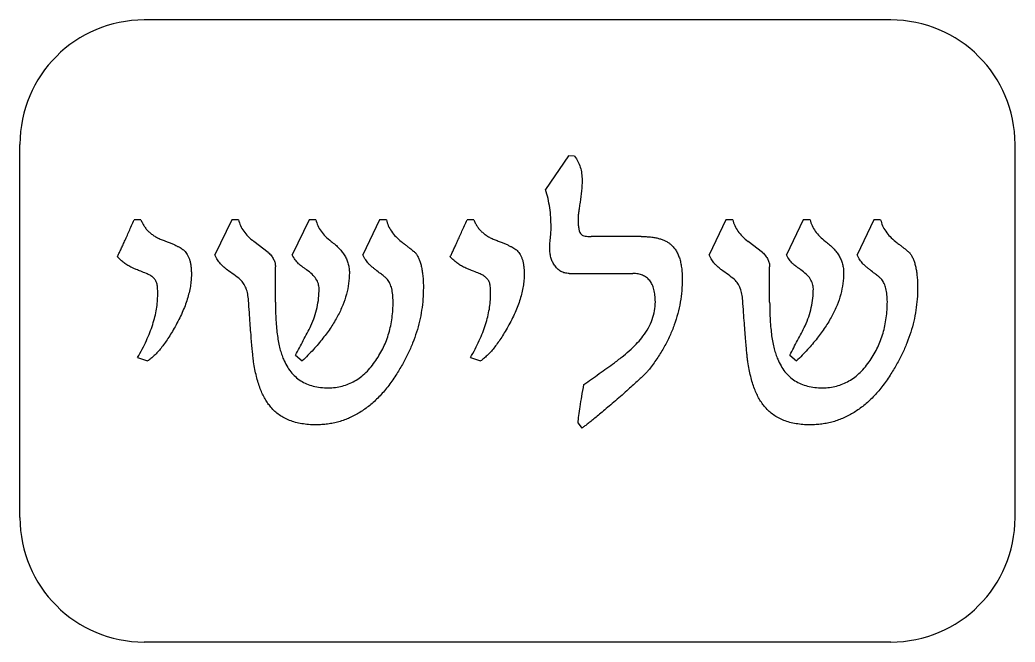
# Model space of a CAD drawing. Header units: inches. Extents: x -4 to 8.2, y -13.6 to 2.5.
# Drawn here: x 4.2 to 8.2, y 0 to 2.5 of the extents above; entities that cross this region are included whole.
import ezdxf

# ---------------------------------------------------------------- set-up
doc = ezdxf.new("R2010")
doc.units = ezdxf.units.IN
doc.header["$MEASUREMENT"] = 0

msp = doc.modelspace()

# ---------------------------------------------------------------- linework, layer by layer
at = {"color": 7, "linetype": 'Continuous', "lineweight": 25}
for p, q in [((7.7, 2.5), (4.7, 2.5)), ((4.2, 0.5), (4.2, 2)), ((8.2, 0.5), (8.2, 2)), ((6.4048, 1.9541), (6.313, 1.8189)), ((6.4297, 1.9526), (6.4048, 1.9541)), ((4.6865, 1.6973), (4.6595, 1.6973)), ((5.0514, 1.6973), (4.9838, 1.5554)), ((5.0784, 1.6973), (5.0514, 1.6973)), ((5.3622, 1.6973), (5.2946, 1.5554)), ((5.3892, 1.6973), (5.3622, 1.6973)), ((5.6459, 1.6973), (5.5784, 1.5554)), ((5.673, 1.6973), (5.6459, 1.6973)), ((6.0243, 1.6973), (5.9973, 1.6973)), ((7.0378, 1.6973), (6.9703, 1.5554)), ((7.0649, 1.6973), (7.0378, 1.6973)), ((7.3486, 1.6973), (7.2811, 1.5554)), ((7.3757, 1.6973), (7.3486, 1.6973)), ((7.6324, 1.6973), (7.5649, 1.5554)), ((7.6595, 1.6973), (7.6324, 1.6973)), ((5.1983, 1.5658), (5.1402, 1.6099)), ((6.6975, 1.6297), (6.4965, 1.6297)), ((7.1848, 1.5658), (7.1267, 1.6099)), ((5.227, 1.3654), (5.227, 1.5083)), ((6.408, 1.4811), (6.663, 1.4811)), ((7.2135, 1.3654), (7.2135, 1.5083)), ((4.673, 1.143), (4.7135, 1.1297)), ((5.3081, 1.1532), (5.3351, 1.1297)), ((6.0108, 1.143), (6.0514, 1.1297)), ((7.2946, 1.1532), (7.3216, 1.1297)), ((6.4432, 0.8799), (6.458, 0.8595)), ((7.7, 0), (4.7, 0))]:
    msp.add_line(p, q, dxfattribs=at)
for centre, start, end in [((4.7, 2), 90, 180), ((7.7, 2), 0, 90), ((4.7, 0.5), 180, 270), ((7.7, 0.5), 270, 0)]:
    msp.add_arc(centre, 0.5, start, end, dxfattribs=at)
for points, knots in [([(6.4297, 1.9526), (6.4343, 1.9456), (6.4436, 1.9316), (6.453, 1.9081), (6.4587, 1.8827), (6.4594, 1.8651), (6.4597, 1.8561)], [0, 0, 0, 0, 0.2435971, 0.4878869, 0.7362503, 1, 1, 1, 1]), ([(6.4597, 1.8561), (6.4593, 1.8418), (6.4584, 1.812), (6.4529, 1.775), (6.4479, 1.7459), (6.4454, 1.7265), (6.4435, 1.71), (6.4433, 1.6999), (6.4432, 1.6954)], [0, 0, 0, 0, 0.265423, 0.552621, 0.692818, 0.812685, 0.91638, 1, 1, 1, 1]), ([(6.3351, 1.6684), (6.3348, 1.6811), (6.3342, 1.7066), (6.3301, 1.7446), (6.3232, 1.7822), (6.3164, 1.8066), (6.313, 1.8189)], [0, 0, 0, 0, 0.250488, 0.500789, 0.749776, 1, 1, 1, 1]), ([(4.5919, 1.5486), (4.594, 1.553), (4.5985, 1.5622), (4.6052, 1.5769), (4.6129, 1.5929), (4.621, 1.6107), (4.6298, 1.6301), (4.6389, 1.6512), (4.6492, 1.6737), (4.656, 1.6893), (4.6595, 1.6973)], [0, 0, 0, 0, 0.089061, 0.187408, 0.296147, 0.417073, 0.546131, 0.687399, 0.839038, 1, 1, 1, 1]), ([(4.6865, 1.6973), (4.6883, 1.6927), (4.692, 1.6837), (4.6994, 1.6712), (4.7078, 1.6594), (4.7181, 1.6489), (4.7295, 1.6391), (4.7423, 1.6305), (4.7565, 1.6225), (4.7667, 1.6184), (4.772, 1.6162)], [0, 0, 0, 0, 0.121272, 0.239485, 0.357546, 0.477869, 0.601015, 0.727171, 0.860039, 1, 1, 1, 1]), ([(5.0784, 1.6973), (5.0808, 1.6892), (5.0857, 1.6729), (5.0993, 1.6501), (5.1174, 1.6285), (5.1324, 1.6163), (5.1402, 1.6099)], [0, 0, 0, 0, 0.231209, 0.467752, 0.723073, 1, 1, 1, 1]), ([(5.3892, 1.6973), (5.3916, 1.6892), (5.3965, 1.6729), (5.4101, 1.6501), (5.4282, 1.6287), (5.4432, 1.6165), (5.4511, 1.6101)], [0, 0, 0, 0, 0.231551, 0.468444, 0.722664, 1, 1, 1, 1]), ([(5.673, 1.6973), (5.6752, 1.6891), (5.6798, 1.6726), (5.6932, 1.6498), (5.7106, 1.6281), (5.7253, 1.6158), (5.7329, 1.6095)], [0, 0, 0, 0, 0.233382, 0.472255, 0.725581, 1, 1, 1, 1]), ([(5.9297, 1.5486), (5.9319, 1.553), (5.9364, 1.5622), (5.943, 1.5769), (5.9508, 1.5929), (5.9588, 1.6107), (5.9676, 1.6301), (5.9768, 1.6512), (5.987, 1.6737), (5.9938, 1.6893), (5.9973, 1.6973)], [0, 0, 0, 0, 0.089061, 0.187408, 0.296147, 0.417073, 0.546131, 0.687399, 0.839038, 1, 1, 1, 1]), ([(6.0243, 1.6973), (6.0262, 1.6927), (6.0299, 1.6837), (6.0372, 1.6712), (6.0456, 1.6594), (6.0559, 1.6489), (6.0673, 1.6391), (6.0802, 1.6305), (6.0943, 1.6225), (6.1046, 1.6184), (6.1098, 1.6162)], [0, 0, 0, 0, 0.121272, 0.239485, 0.357546, 0.477869, 0.601015, 0.727171, 0.860039, 1, 1, 1, 1]), ([(6.4432, 1.6954), (6.4433, 1.6885), (6.4435, 1.6761), (6.4463, 1.6596), (6.4499, 1.6464), (6.4549, 1.6403), (6.4572, 1.6375)], [0, 0, 0, 0, 0.337253, 0.611953, 0.828368, 1, 1, 1, 1]), ([(7.0649, 1.6973), (7.0673, 1.6892), (7.0722, 1.6729), (7.0858, 1.6501), (7.1038, 1.6285), (7.1189, 1.6163), (7.1267, 1.6099)], [0, 0, 0, 0, 0.231209, 0.467752, 0.723073, 1, 1, 1, 1]), ([(7.3757, 1.6973), (7.3781, 1.6892), (7.383, 1.6729), (7.3965, 1.6501), (7.4147, 1.6287), (7.4297, 1.6165), (7.4375, 1.6101)], [0, 0, 0, 0, 0.231551, 0.468444, 0.722664, 1, 1, 1, 1]), ([(7.6595, 1.6973), (7.6617, 1.6891), (7.6663, 1.6726), (7.6797, 1.6498), (7.6971, 1.6281), (7.7118, 1.6158), (7.7194, 1.6095)], [0, 0, 0, 0, 0.233382, 0.472255, 0.725581, 1, 1, 1, 1]), ([(6.3294, 1.5816), (6.3295, 1.5842), (6.3296, 1.59), (6.33, 1.5995), (6.3309, 1.6108), (6.3326, 1.6273), (6.3347, 1.6466), (6.335, 1.6617), (6.3351, 1.6684)], [0, 0, 0, 0, 0.089827, 0.199145, 0.330556, 0.47931, 0.771757, 1, 1, 1, 1]), ([(4.772, 1.6162), (4.7776, 1.6141), (4.7882, 1.6101), (4.8032, 1.6042), (4.8167, 1.5986), (4.8286, 1.5931), (4.8387, 1.5878), (4.8474, 1.583), (4.8545, 1.5784), (4.8585, 1.5751), (4.8603, 1.5736)], [0, 0, 0, 0, 0.181245, 0.34494, 0.493923, 0.626346, 0.742424, 0.843252, 0.928317, 1, 1, 1, 1]), ([(5.4511, 1.6101), (5.4568, 1.6056), (5.4681, 1.5969), (5.4831, 1.5826), (5.4958, 1.5676), (5.5061, 1.552), (5.5143, 1.5359), (5.52, 1.5191), (5.5238, 1.5018), (5.5242, 1.49), (5.5243, 1.484)], [0, 0, 0, 0, 0.144672, 0.28162, 0.409147, 0.532779, 0.651144, 0.766124, 0.88278, 1, 1, 1, 1]), ([(5.7329, 1.6095), (5.7372, 1.6062), (5.7453, 1.5999), (5.7567, 1.5911), (5.7664, 1.5832), (5.7746, 1.5768), (5.7811, 1.5714), (5.786, 1.5671), (5.7895, 1.564), (5.7911, 1.5622), (5.7916, 1.5615)], [0, 0, 0, 0, 0.2143919, 0.4048521, 0.5692069, 0.7079087, 0.8166303, 0.9054157, 0.9664753, 1, 1, 1, 1]), ([(6.1098, 1.6162), (6.1154, 1.6141), (6.126, 1.6101), (6.1411, 1.6042), (6.1546, 1.5986), (6.1664, 1.5931), (6.1766, 1.5878), (6.1853, 1.583), (6.1924, 1.5784), (6.1963, 1.5751), (6.1981, 1.5736)], [0, 0, 0, 0, 0.181245, 0.34494, 0.493923, 0.626346, 0.742424, 0.843252, 0.928317, 1, 1, 1, 1]), ([(6.4572, 1.6375), (6.4591, 1.6363), (6.4635, 1.6335), (6.4723, 1.6313), (6.4835, 1.6299), (6.4919, 1.6298), (6.4965, 1.6297)], [0, 0, 0, 0, 0.167526, 0.384466, 0.66218, 1, 1, 1, 1]), ([(6.6975, 1.6297), (6.7039, 1.6297), (6.7165, 1.6295), (6.7347, 1.6281), (6.7515, 1.6255), (6.7671, 1.6223), (6.7811, 1.6178), (6.7938, 1.6125), (6.8054, 1.6063), (6.812, 1.601), (6.8153, 1.5985)], [0, 0, 0, 0, 0.1563484, 0.3029488, 0.4403925, 0.5673664, 0.6850424, 0.7954798, 0.9004358, 1, 1, 1, 1]), ([(7.4375, 1.6101), (7.4433, 1.6056), (7.4546, 1.5969), (7.4696, 1.5826), (7.4823, 1.5676), (7.4926, 1.552), (7.5008, 1.5359), (7.5065, 1.5191), (7.5103, 1.5018), (7.5106, 1.49), (7.5108, 1.484)], [0, 0, 0, 0, 0.144672, 0.28162, 0.409147, 0.532779, 0.651144, 0.766124, 0.88278, 1, 1, 1, 1]), ([(7.7194, 1.6095), (7.7237, 1.6062), (7.7318, 1.5999), (7.7432, 1.5911), (7.7529, 1.5832), (7.7611, 1.5768), (7.7676, 1.5714), (7.7725, 1.5671), (7.776, 1.564), (7.7776, 1.5622), (7.7781, 1.5615)], [0, 0, 0, 0, 0.2143919, 0.4048521, 0.5692069, 0.7079087, 0.8166303, 0.9054157, 0.9664753, 1, 1, 1, 1]), ([(4.8603, 1.5736), (4.8626, 1.5711), (4.8674, 1.566), (4.8732, 1.5571), (4.8781, 1.5469), (4.8823, 1.5356), (4.8855, 1.5228), (4.8874, 1.5088), (4.8891, 1.4936), (4.8891, 1.483), (4.8892, 1.4775)], [0, 0, 0, 0, 0.098799, 0.202339, 0.30967, 0.427787, 0.554647, 0.691571, 0.839954, 1, 1, 1, 1]), ([(5.1983, 1.5658), (5.2027, 1.5613), (5.2111, 1.553), (5.2201, 1.5384), (5.2261, 1.5236), (5.2267, 1.5134), (5.227, 1.5083)], [0, 0, 0, 0, 0.2828695, 0.5357342, 0.7715233, 1, 1, 1, 1]), ([(5.7916, 1.5615), (5.7941, 1.5579), (5.7991, 1.5502), (5.805, 1.537), (5.8104, 1.5223), (5.8145, 1.5058), (5.8176, 1.4876), (5.8199, 1.4677), (5.8215, 1.4461), (5.8216, 1.4312), (5.8216, 1.4234)], [0, 0, 0, 0, 0.091951, 0.192758, 0.300844, 0.419436, 0.548007, 0.687392, 0.837968, 1, 1, 1, 1]), ([(6.1981, 1.5736), (6.2004, 1.5711), (6.2052, 1.566), (6.211, 1.5571), (6.2159, 1.5469), (6.2202, 1.5356), (6.2233, 1.5228), (6.2252, 1.5088), (6.2269, 1.4936), (6.227, 1.483), (6.227, 1.4775)], [0, 0, 0, 0, 0.0987988, 0.2023387, 0.3096695, 0.4277873, 0.5546469, 0.6915712, 0.8399539, 1, 1, 1, 1]), ([(6.3482, 1.5151), (6.3453, 1.5199), (6.3395, 1.5297), (6.3336, 1.546), (6.3302, 1.5634), (6.3297, 1.5754), (6.3294, 1.5816)], [0, 0, 0, 0, 0.241448, 0.485495, 0.737233, 1, 1, 1, 1]), ([(6.8153, 1.5985), (6.8191, 1.595), (6.8267, 1.5879), (6.8362, 1.575), (6.8442, 1.5603), (6.8511, 1.5437), (6.8561, 1.5251), (6.8595, 1.5047), (6.862, 1.4824), (6.8621, 1.4669), (6.8622, 1.4589)], [0, 0, 0, 0, 0.1012646, 0.2055387, 0.3150568, 0.4322733, 0.5577493, 0.6946659, 0.8414485, 1, 1, 1, 1]), ([(7.1848, 1.5658), (7.1892, 1.5613), (7.1976, 1.553), (7.2065, 1.5384), (7.2126, 1.5236), (7.2132, 1.5134), (7.2135, 1.5083)], [0, 0, 0, 0, 0.2828695, 0.5357342, 0.7715233, 1, 1, 1, 1]), ([(7.7781, 1.5615), (7.7805, 1.5579), (7.7856, 1.5502), (7.7915, 1.537), (7.7969, 1.5223), (7.801, 1.5058), (7.8041, 1.4876), (7.8064, 1.4677), (7.8079, 1.4461), (7.8081, 1.4312), (7.8081, 1.4234)], [0, 0, 0, 0, 0.091951, 0.192758, 0.300844, 0.419436, 0.548007, 0.687392, 0.837968, 1, 1, 1, 1]), ([(4.6457, 1.5068), (4.6403, 1.5098), (4.6297, 1.5157), (4.6151, 1.5256), (4.6026, 1.5366), (4.5954, 1.5447), (4.5919, 1.5486)], [0, 0, 0, 0, 0.272878, 0.527224, 0.769209, 1, 1, 1, 1]), ([(5.0064, 1.5197), (5.0021, 1.5248), (4.993, 1.5357), (4.987, 1.5485), (4.9838, 1.5554)], [0, 0, 0, 0, 0.4652653, 1, 1, 1, 1]), ([(5.3204, 1.5201), (5.3156, 1.5251), (5.3055, 1.5358), (5.2984, 1.5486), (5.2946, 1.5554)], [0, 0, 0, 0, 0.467786, 1, 1, 1, 1]), ([(5.352, 1.4961), (5.3482, 1.4987), (5.3413, 1.5034), (5.3325, 1.5105), (5.3254, 1.5154), (5.3218, 1.5188), (5.3204, 1.5201)], [0, 0, 0, 0, 0.350197, 0.630234, 0.849805, 1, 1, 1, 1]), ([(5.6018, 1.5195), (5.5976, 1.5247), (5.5886, 1.5358), (5.5819, 1.5486), (5.5784, 1.5554)], [0, 0, 0, 0, 0.462961, 1, 1, 1, 1]), ([(5.9836, 1.5068), (5.9781, 1.5098), (5.9675, 1.5157), (5.953, 1.5256), (5.9404, 1.5366), (5.9332, 1.5447), (5.9297, 1.5486)], [0, 0, 0, 0, 0.272878, 0.527224, 0.769209, 1, 1, 1, 1]), ([(6.9929, 1.5197), (6.9886, 1.5248), (6.9795, 1.5357), (6.9735, 1.5485), (6.9703, 1.5554)], [0, 0, 0, 0, 0.4652653, 1, 1, 1, 1]), ([(7.3068, 1.5201), (7.3021, 1.5251), (7.292, 1.5358), (7.2849, 1.5486), (7.2811, 1.5554)], [0, 0, 0, 0, 0.467786, 1, 1, 1, 1]), ([(7.3385, 1.4961), (7.3347, 1.4987), (7.3278, 1.5034), (7.319, 1.5105), (7.3119, 1.5154), (7.3083, 1.5188), (7.3068, 1.5201)], [0, 0, 0, 0, 0.350197, 0.630234, 0.849805, 1, 1, 1, 1]), ([(7.5883, 1.5195), (7.5841, 1.5247), (7.5751, 1.5358), (7.5684, 1.5486), (7.5649, 1.5554)], [0, 0, 0, 0, 0.462961, 1, 1, 1, 1]), ([(4.7082, 1.4811), (4.7008, 1.484), (4.6873, 1.4894), (4.6694, 1.4964), (4.656, 1.5021), (4.6487, 1.5055), (4.6457, 1.5068)], [0, 0, 0, 0, 0.356077, 0.64198, 0.856037, 1, 1, 1, 1]), ([(4.7505, 1.4416), (4.7487, 1.4459), (4.7452, 1.4545), (4.7355, 1.4652), (4.7232, 1.4746), (4.7134, 1.4788), (4.7082, 1.4811)], [0, 0, 0, 0, 0.231003, 0.46427, 0.716826, 1, 1, 1, 1]), ([(5.0334, 1.4952), (5.0302, 1.498), (5.0244, 1.503), (5.0168, 1.5098), (5.0108, 1.5152), (5.0077, 1.5184), (5.0064, 1.5197)], [0, 0, 0, 0, 0.3446215, 0.6315436, 0.844496, 1, 1, 1, 1]), ([(5.0858, 1.4574), (5.0771, 1.4638), (5.0598, 1.4766), (5.0422, 1.489), (5.0334, 1.4952)], [0, 0, 0, 0, 0.498306, 1, 1, 1, 1]), ([(5.5243, 1.484), (5.5237, 1.4696), (5.5226, 1.4405), (5.5131, 1.3967), (5.4983, 1.3527), (5.4772, 1.3085), (5.4505, 1.2639), (5.4176, 1.2191), (5.3791, 1.1737), (5.3501, 1.1447), (5.3351, 1.1297)], [0, 0, 0, 0, 0.104695, 0.211836, 0.324202, 0.441928, 0.567757, 0.701918, 0.845755, 1, 1, 1, 1]), ([(5.4027, 1.4196), (5.4021, 1.4264), (5.4007, 1.4405), (5.3903, 1.4606), (5.3738, 1.4796), (5.3597, 1.4903), (5.352, 1.4961)], [0, 0, 0, 0, 0.213328, 0.442489, 0.698953, 1, 1, 1, 1]), ([(5.6305, 1.4952), (5.6272, 1.498), (5.6212, 1.503), (5.6129, 1.5096), (5.6069, 1.5152), (5.6033, 1.5183), (5.6018, 1.5195)], [0, 0, 0, 0, 0.342862, 0.626073, 0.844727, 1, 1, 1, 1]), ([(5.6774, 1.4572), (5.6759, 1.4587), (5.6714, 1.4631), (5.6619, 1.4708), (5.6477, 1.4819), (5.6368, 1.4904), (5.6305, 1.4952)], [0, 0, 0, 0, 0.106361, 0.312334, 0.606175, 1, 1, 1, 1]), ([(6.0461, 1.4811), (6.0386, 1.484), (6.0252, 1.4894), (6.0072, 1.4964), (5.9939, 1.5021), (5.9865, 1.5055), (5.9836, 1.5068)], [0, 0, 0, 0, 0.356077, 0.64198, 0.856037, 1, 1, 1, 1]), ([(6.0883, 1.4416), (6.0866, 1.4459), (6.0831, 1.4545), (6.0733, 1.4652), (6.0611, 1.4746), (6.0513, 1.4788), (6.0461, 1.4811)], [0, 0, 0, 0, 0.231003, 0.46427, 0.716826, 1, 1, 1, 1]), ([(6.408, 1.4811), (6.4019, 1.4815), (6.3902, 1.4822), (6.3736, 1.4889), (6.3593, 1.5001), (6.352, 1.5099), (6.3482, 1.5151)], [0, 0, 0, 0, 0.251691, 0.489241, 0.734529, 1, 1, 1, 1]), ([(6.7541, 1.3668), (6.7538, 1.3758), (6.7533, 1.3926), (6.7492, 1.4162), (6.7421, 1.4362), (6.7321, 1.4527), (6.719, 1.4658), (6.7028, 1.4747), (6.6838, 1.4804), (6.6702, 1.4808), (6.663, 1.4811)], [0, 0, 0, 0, 0.161067, 0.302646, 0.428037, 0.541194, 0.647754, 0.755503, 0.871701, 1, 1, 1, 1]), ([(7.0199, 1.4952), (7.0167, 1.498), (7.0109, 1.503), (7.0032, 1.5098), (6.9973, 1.5152), (6.9942, 1.5184), (6.9929, 1.5197)], [0, 0, 0, 0, 0.344622, 0.631544, 0.844496, 1, 1, 1, 1]), ([(7.0723, 1.4574), (7.0636, 1.4638), (7.0463, 1.4766), (7.0287, 1.489), (7.0199, 1.4952)], [0, 0, 0, 0, 0.498306, 1, 1, 1, 1]), ([(7.5108, 1.484), (7.5102, 1.4696), (7.5091, 1.4405), (7.4996, 1.3967), (7.4848, 1.3527), (7.4637, 1.3085), (7.437, 1.2639), (7.4041, 1.2191), (7.3656, 1.1737), (7.3366, 1.1447), (7.3216, 1.1297)], [0, 0, 0, 0, 0.104695, 0.211836, 0.324202, 0.441928, 0.567757, 0.701918, 0.845755, 1, 1, 1, 1]), ([(7.3892, 1.4196), (7.3885, 1.4264), (7.3872, 1.4405), (7.3768, 1.4606), (7.3603, 1.4796), (7.3461, 1.4903), (7.3385, 1.4961)], [0, 0, 0, 0, 0.213328, 0.442489, 0.698953, 1, 1, 1, 1]), ([(7.617, 1.4952), (7.6137, 1.498), (7.6077, 1.503), (7.5994, 1.5096), (7.5934, 1.5152), (7.5898, 1.5183), (7.5883, 1.5195)], [0, 0, 0, 0, 0.342862, 0.626073, 0.844727, 1, 1, 1, 1]), ([(7.6639, 1.4572), (7.6624, 1.4587), (7.6579, 1.4631), (7.6484, 1.4708), (7.6342, 1.4819), (7.6233, 1.4904), (7.617, 1.4952)], [0, 0, 0, 0, 0.106361, 0.312334, 0.606175, 1, 1, 1, 1]), ([(4.7541, 1.3968), (4.754, 1.402), (4.7539, 1.4113), (4.7534, 1.424), (4.7522, 1.4338), (4.751, 1.4393), (4.7505, 1.4416)], [0, 0, 0, 0, 0.342424, 0.624194, 0.841776, 1, 1, 1, 1]), ([(4.8892, 1.4775), (4.889, 1.4695), (4.8885, 1.4533), (4.8855, 1.4287), (4.88, 1.4035), (4.8728, 1.3775), (4.8639, 1.3507), (4.8522, 1.3234), (4.839, 1.2952), (4.8288, 1.2766), (4.8235, 1.267)], [0, 0, 0, 0, 0.107164, 0.217862, 0.333067, 0.453971, 0.581003, 0.713497, 0.852926, 1, 1, 1, 1]), ([(5.1189, 1.3723), (5.1181, 1.3811), (5.1164, 1.3978), (5.1099, 1.4211), (5.1001, 1.4415), (5.0905, 1.4522), (5.0858, 1.4574)], [0, 0, 0, 0, 0.282843, 0.539205, 0.774933, 1, 1, 1, 1]), ([(5.7, 1.3677), (5.6997, 1.3771), (5.6992, 1.3948), (5.6951, 1.4193), (5.6885, 1.4404), (5.681, 1.4518), (5.6774, 1.4572)], [0, 0, 0, 0, 0.299739, 0.564657, 0.793119, 1, 1, 1, 1]), ([(6.0919, 1.3968), (6.0919, 1.402), (6.0918, 1.4113), (6.0913, 1.424), (6.0901, 1.4338), (6.0888, 1.4393), (6.0883, 1.4416)], [0, 0, 0, 0, 0.3424245, 0.6241944, 0.841776, 1, 1, 1, 1]), ([(6.227, 1.4775), (6.2268, 1.4695), (6.2263, 1.4533), (6.2233, 1.4287), (6.2179, 1.4035), (6.2106, 1.3775), (6.2017, 1.3507), (6.19, 1.3234), (6.1768, 1.2952), (6.1666, 1.2766), (6.1614, 1.267)], [0, 0, 0, 0, 0.107164, 0.217862, 0.333067, 0.453971, 0.581003, 0.713497, 0.852926, 1, 1, 1, 1]), ([(6.8622, 1.4589), (6.8617, 1.4433), (6.8608, 1.4121), (6.8548, 1.3656), (6.8446, 1.3197), (6.8307, 1.2743), (6.8123, 1.2296), (6.7901, 1.1856), (6.7638, 1.1421), (6.7436, 1.1143), (6.7334, 1.1002)], [0, 0, 0, 0, 0.1209094, 0.2410339, 0.3619543, 0.4838002, 0.6077716, 0.7345434, 0.8648981, 1, 1, 1, 1]), ([(7.1054, 1.3723), (7.1045, 1.3811), (7.1029, 1.3978), (7.0963, 1.4211), (7.0866, 1.4415), (7.077, 1.4522), (7.0723, 1.4574)], [0, 0, 0, 0, 0.282843, 0.539205, 0.774933, 1, 1, 1, 1]), ([(7.6865, 1.3677), (7.6862, 1.3771), (7.6857, 1.3948), (7.6816, 1.4193), (7.675, 1.4404), (7.6675, 1.4518), (7.6639, 1.4572)], [0, 0, 0, 0, 0.299739, 0.564657, 0.793119, 1, 1, 1, 1]), ([(5.37, 1.2712), (5.375, 1.2832), (5.3851, 1.3069), (5.395, 1.3441), (5.4015, 1.3816), (5.4023, 1.4069), (5.4027, 1.4196)], [0, 0, 0, 0, 0.255077, 0.50401, 0.751372, 1, 1, 1, 1]), ([(5.8216, 1.4234), (5.8213, 1.4084), (5.8207, 1.3784), (5.8151, 1.3336), (5.8068, 1.2891), (5.7946, 1.245), (5.7789, 1.2012), (5.7599, 1.1577), (5.7375, 1.1145), (5.7202, 1.0866), (5.7114, 1.0725)], [0, 0, 0, 0, 0.120657, 0.241495, 0.362507, 0.48459, 0.609028, 0.736281, 0.866418, 1, 1, 1, 1]), ([(7.3565, 1.2712), (7.3615, 1.2832), (7.3716, 1.3069), (7.3815, 1.3441), (7.388, 1.3816), (7.3888, 1.4069), (7.3892, 1.4196)], [0, 0, 0, 0, 0.255077, 0.50401, 0.751372, 1, 1, 1, 1]), ([(7.8081, 1.4234), (7.8078, 1.4084), (7.8072, 1.3784), (7.8016, 1.3336), (7.7933, 1.2891), (7.7811, 1.245), (7.7654, 1.2012), (7.7463, 1.1577), (7.724, 1.1145), (7.7067, 1.0866), (7.6979, 1.0725)], [0, 0, 0, 0, 0.120657, 0.241495, 0.362507, 0.48459, 0.609028, 0.736281, 0.866418, 1, 1, 1, 1]), ([(4.673, 1.143), (4.6794, 1.1544), (4.6921, 1.1767), (4.7084, 1.2105), (4.7226, 1.2434), (4.7339, 1.2756), (4.743, 1.307), (4.7493, 1.3377), (4.7533, 1.3675), (4.7538, 1.3872), (4.7541, 1.3968)], [0, 0, 0, 0, 0.14591, 0.285397, 0.417414, 0.544558, 0.665116, 0.78115, 0.892539, 1, 1, 1, 1]), ([(5.1394, 1.1255), (5.1387, 1.1301), (5.1371, 1.1411), (5.1355, 1.16), (5.1331, 1.1836), (5.1305, 1.2121), (5.1282, 1.2453), (5.125, 1.2834), (5.1222, 1.3262), (5.1201, 1.3564), (5.1189, 1.3723)], [0, 0, 0, 0, 0.056778, 0.133875, 0.229801, 0.344478, 0.479542, 0.633434, 0.806879, 1, 1, 1, 1]), ([(5.227, 1.3654), (5.2271, 1.3529), (5.2271, 1.3288), (5.2289, 1.2938), (5.2315, 1.2614), (5.2346, 1.2315), (5.2394, 1.2041), (5.2447, 1.1792), (5.2512, 1.1568), (5.2567, 1.1431), (5.2593, 1.1365)], [0, 0, 0, 0, 0.1607143, 0.3116059, 0.4509462, 0.5806884, 0.6995027, 0.8092086, 0.9086095, 1, 1, 1, 1]), ([(5.6312, 1.1321), (5.6366, 1.1406), (5.6476, 1.1576), (5.6618, 1.1844), (5.6736, 1.2124), (5.6834, 1.2414), (5.6906, 1.2716), (5.6962, 1.3026), (5.6994, 1.3348), (5.6998, 1.3566), (5.7, 1.3677)], [0, 0, 0, 0, 0.1217503, 0.2433768, 0.3648322, 0.4872437, 0.6111234, 0.7375712, 0.866947, 1, 1, 1, 1]), ([(6.0108, 1.143), (6.0173, 1.1544), (6.0299, 1.1767), (6.0462, 1.2105), (6.0604, 1.2434), (6.0717, 1.2756), (6.0808, 1.307), (6.0871, 1.3377), (6.0911, 1.3675), (6.0916, 1.3872), (6.0919, 1.3968)], [0, 0, 0, 0, 0.14591, 0.285397, 0.417414, 0.544558, 0.665116, 0.78115, 0.892539, 1, 1, 1, 1]), ([(6.7044, 1.2288), (6.7121, 1.2397), (6.7269, 1.2608), (6.7422, 1.2956), (6.7522, 1.3309), (6.7534, 1.3549), (6.7541, 1.3668)], [0, 0, 0, 0, 0.266876, 0.5183, 0.759929, 1, 1, 1, 1]), ([(7.1259, 1.1255), (7.1252, 1.1301), (7.1236, 1.1411), (7.122, 1.16), (7.1196, 1.1836), (7.117, 1.2121), (7.1147, 1.2453), (7.1115, 1.2834), (7.1087, 1.3262), (7.1066, 1.3564), (7.1054, 1.3723)], [0, 0, 0, 0, 0.056778, 0.133875, 0.229801, 0.344478, 0.479542, 0.633434, 0.806879, 1, 1, 1, 1]), ([(7.2135, 1.3654), (7.2136, 1.3529), (7.2136, 1.3288), (7.2154, 1.2938), (7.218, 1.2614), (7.2211, 1.2315), (7.2259, 1.2041), (7.2312, 1.1792), (7.2377, 1.1568), (7.2432, 1.1431), (7.2458, 1.1365)], [0, 0, 0, 0, 0.1607143, 0.3116059, 0.4509462, 0.5806884, 0.6995027, 0.8092086, 0.9086095, 1, 1, 1, 1]), ([(7.6177, 1.1321), (7.6231, 1.1406), (7.6341, 1.1576), (7.6482, 1.1844), (7.66, 1.2124), (7.6699, 1.2414), (7.6771, 1.2716), (7.6827, 1.3026), (7.6859, 1.3348), (7.6863, 1.3566), (7.6865, 1.3677)], [0, 0, 0, 0, 0.1217503, 0.2433768, 0.3648322, 0.4872437, 0.6111234, 0.7375712, 0.866947, 1, 1, 1, 1]), ([(4.8235, 1.267), (4.8188, 1.2588), (4.8097, 1.2429), (4.7954, 1.2205), (4.7817, 1.2), (4.7676, 1.1819), (4.7542, 1.1656), (4.7406, 1.1517), (4.7273, 1.1395), (4.7179, 1.1329), (4.7135, 1.1297)], [0, 0, 0, 0, 0.160114, 0.309436, 0.449143, 0.578231, 0.696544, 0.806018, 0.908071, 1, 1, 1, 1]), ([(5.3081, 1.1532), (5.3185, 1.1729), (5.3391, 1.2122), (5.3597, 1.2516), (5.37, 1.2712)], [0, 0, 0, 0, 0.501069, 1, 1, 1, 1]), ([(6.1614, 1.267), (6.1566, 1.2588), (6.1475, 1.2429), (6.1332, 1.2205), (6.1195, 1.2), (6.1055, 1.1819), (6.092, 1.1656), (6.0784, 1.1517), (6.0651, 1.1395), (6.0558, 1.1329), (6.0514, 1.1297)], [0, 0, 0, 0, 0.160114, 0.309436, 0.449143, 0.578231, 0.696544, 0.806018, 0.908071, 1, 1, 1, 1]), ([(7.2946, 1.1532), (7.3049, 1.1729), (7.3256, 1.2122), (7.3462, 1.2516), (7.3565, 1.2712)], [0, 0, 0, 0, 0.501069, 1, 1, 1, 1]), ([(6.59, 1.1226), (6.602, 1.1317), (6.6248, 1.1492), (6.656, 1.176), (6.6825, 1.2021), (6.6974, 1.2202), (6.7044, 1.2288)], [0, 0, 0, 0, 0.289176, 0.551141, 0.787619, 1, 1, 1, 1]), ([(5.2087, 0.9437), (5.2046, 0.9488), (5.1961, 0.9594), (5.1849, 0.9771), (5.1748, 0.9968), (5.1658, 1.0186), (5.1575, 1.0423), (5.1504, 1.0682), (5.1443, 1.0961), (5.1411, 1.1155), (5.1394, 1.1255)], [0, 0, 0, 0, 0.100144, 0.205724, 0.317928, 0.437593, 0.564741, 0.700524, 0.845418, 1, 1, 1, 1]), ([(5.2593, 1.1365), (5.2635, 1.1274), (5.2717, 1.1097), (5.2878, 1.0861), (5.3067, 1.0661), (5.3282, 1.0496), (5.3525, 1.0372), (5.3792, 1.0279), (5.4086, 1.0227), (5.4291, 1.022), (5.4397, 1.0216)], [0, 0, 0, 0, 0.131083, 0.255469, 0.373854, 0.491286, 0.609154, 0.73138, 0.861056, 1, 1, 1, 1]), ([(5.4397, 1.0216), (5.4492, 1.0219), (5.468, 1.0225), (5.4954, 1.028), (5.5215, 1.0367), (5.5463, 1.0488), (5.5698, 1.0644), (5.5917, 1.0837), (5.6127, 1.1062), (5.6249, 1.1232), (5.6312, 1.1321)], [0, 0, 0, 0, 0.1237296, 0.2439489, 0.3617025, 0.4807745, 0.60156, 0.7273926, 0.8594697, 1, 1, 1, 1]), ([(6.4669, 1.0351), (6.4874, 1.0496), (6.5285, 1.0787), (6.5695, 1.1079), (6.59, 1.1226)], [0, 0, 0, 0, 0.49862, 1, 1, 1, 1]), ([(7.1951, 0.9437), (7.191, 0.9488), (7.1826, 0.9594), (7.1714, 0.9771), (7.1613, 0.9968), (7.1523, 1.0186), (7.144, 1.0423), (7.1369, 1.0682), (7.1308, 1.0961), (7.1276, 1.1155), (7.1259, 1.1255)], [0, 0, 0, 0, 0.100144, 0.205724, 0.317928, 0.437593, 0.564741, 0.700524, 0.845418, 1, 1, 1, 1]), ([(7.2458, 1.1365), (7.25, 1.1274), (7.2581, 1.1097), (7.2743, 1.0861), (7.2932, 1.0661), (7.3147, 1.0496), (7.339, 1.0372), (7.3657, 1.0279), (7.3951, 1.0227), (7.4156, 1.022), (7.4261, 1.0216)], [0, 0, 0, 0, 0.131083, 0.255469, 0.373854, 0.491286, 0.609154, 0.73138, 0.861056, 1, 1, 1, 1]), ([(7.4261, 1.0216), (7.4357, 1.0219), (7.4545, 1.0225), (7.4819, 1.028), (7.508, 1.0367), (7.5328, 1.0488), (7.5563, 1.0644), (7.5782, 1.0837), (7.5992, 1.1062), (7.6114, 1.1232), (7.6177, 1.1321)], [0, 0, 0, 0, 0.12373, 0.243949, 0.361703, 0.480775, 0.60156, 0.727393, 0.85947, 1, 1, 1, 1]), ([(6.7334, 1.1002), (6.7311, 1.0975), (6.726, 1.0912), (6.7163, 1.0812), (6.7042, 1.0686), (6.6887, 1.0543), (6.6707, 1.0377), (6.6497, 1.0189), (6.6262, 0.9977), (6.6092, 0.9832), (6.6003, 0.9756)], [0, 0, 0, 0, 0.057506, 0.133667, 0.229436, 0.344074, 0.479249, 0.633346, 0.807148, 1, 1, 1, 1]), ([(5.7114, 1.0725), (5.7061, 1.0644), (5.6956, 1.0485), (5.6786, 1.026), (5.6614, 1.0047), (5.6433, 0.9853), (5.6249, 0.9674), (5.6062, 0.9508), (5.5867, 0.936), (5.5669, 0.9226), (5.5464, 0.911), (5.5255, 0.9009), (5.5042, 0.8921), (5.4822, 0.8852), (5.4598, 0.8796), (5.4368, 0.8759), (5.4134, 0.8735), (5.3976, 0.8731), (5.3896, 0.873)], [0, 0, 0, 0, 0.073311, 0.144507, 0.213423, 0.280173, 0.344991, 0.408056, 0.469662, 0.529965, 0.588925, 0.647557, 0.705646, 0.763791, 0.821954, 0.880302, 0.939744, 1, 1, 1, 1]), ([(7.6979, 1.0725), (7.6926, 1.0644), (7.682, 1.0485), (7.665, 1.026), (7.6478, 1.0047), (7.6298, 0.9853), (7.6114, 0.9674), (7.5927, 0.9508), (7.5731, 0.936), (7.5533, 0.9226), (7.5329, 0.911), (7.512, 0.9009), (7.4906, 0.8921), (7.4686, 0.8852), (7.4462, 0.8796), (7.4233, 0.8759), (7.3999, 0.8735), (7.3841, 0.8731), (7.3761, 0.873)], [0, 0, 0, 0, 0.0733109, 0.1445072, 0.2134233, 0.2801729, 0.3449906, 0.4080561, 0.4696615, 0.5299647, 0.588925, 0.6475567, 0.7056459, 0.7637913, 0.8219538, 0.8803016, 0.9397439, 1, 1, 1, 1]), ([(6.4432, 0.8799), (6.4443, 0.8899), (6.4467, 0.912), (6.4519, 0.9478), (6.4587, 0.9895), (6.464, 1.0192), (6.4669, 1.0351)], [0, 0, 0, 0, 0.192151, 0.423011, 0.691382, 1, 1, 1, 1]), ([(6.6003, 0.9756), (6.5918, 0.9682), (6.5754, 0.9541), (6.5519, 0.9341), (6.531, 0.916), (6.5118, 0.9007), (6.4953, 0.8871), (6.4808, 0.8759), (6.4689, 0.8667), (6.4614, 0.8617), (6.458, 0.8595)], [0, 0, 0, 0, 0.184943, 0.352811, 0.503608, 0.636756, 0.753573, 0.852632, 0.93467, 1, 1, 1, 1]), ([(5.3896, 0.873), (5.3798, 0.8731), (5.3609, 0.8735), (5.3334, 0.877), (5.3078, 0.8823), (5.2841, 0.8902), (5.2623, 0.9001), (5.2423, 0.9122), (5.2242, 0.9267), (5.2139, 0.938), (5.2087, 0.9437)], [0, 0, 0, 0, 0.146304, 0.283035, 0.413216, 0.536289, 0.655378, 0.771012, 0.884692, 1, 1, 1, 1]), ([(7.3761, 0.873), (7.3663, 0.8731), (7.3474, 0.8735), (7.3199, 0.877), (7.2943, 0.8823), (7.2706, 0.8902), (7.2488, 0.9001), (7.2287, 0.9122), (7.2107, 0.9267), (7.2004, 0.938), (7.1951, 0.9437)], [0, 0, 0, 0, 0.146304, 0.283035, 0.413216, 0.536289, 0.655378, 0.771012, 0.884692, 1, 1, 1, 1])]:
    msp.add_open_spline(points, degree=3, knots=knots, dxfattribs=at)

doc.saveas('drawing.dxf')
